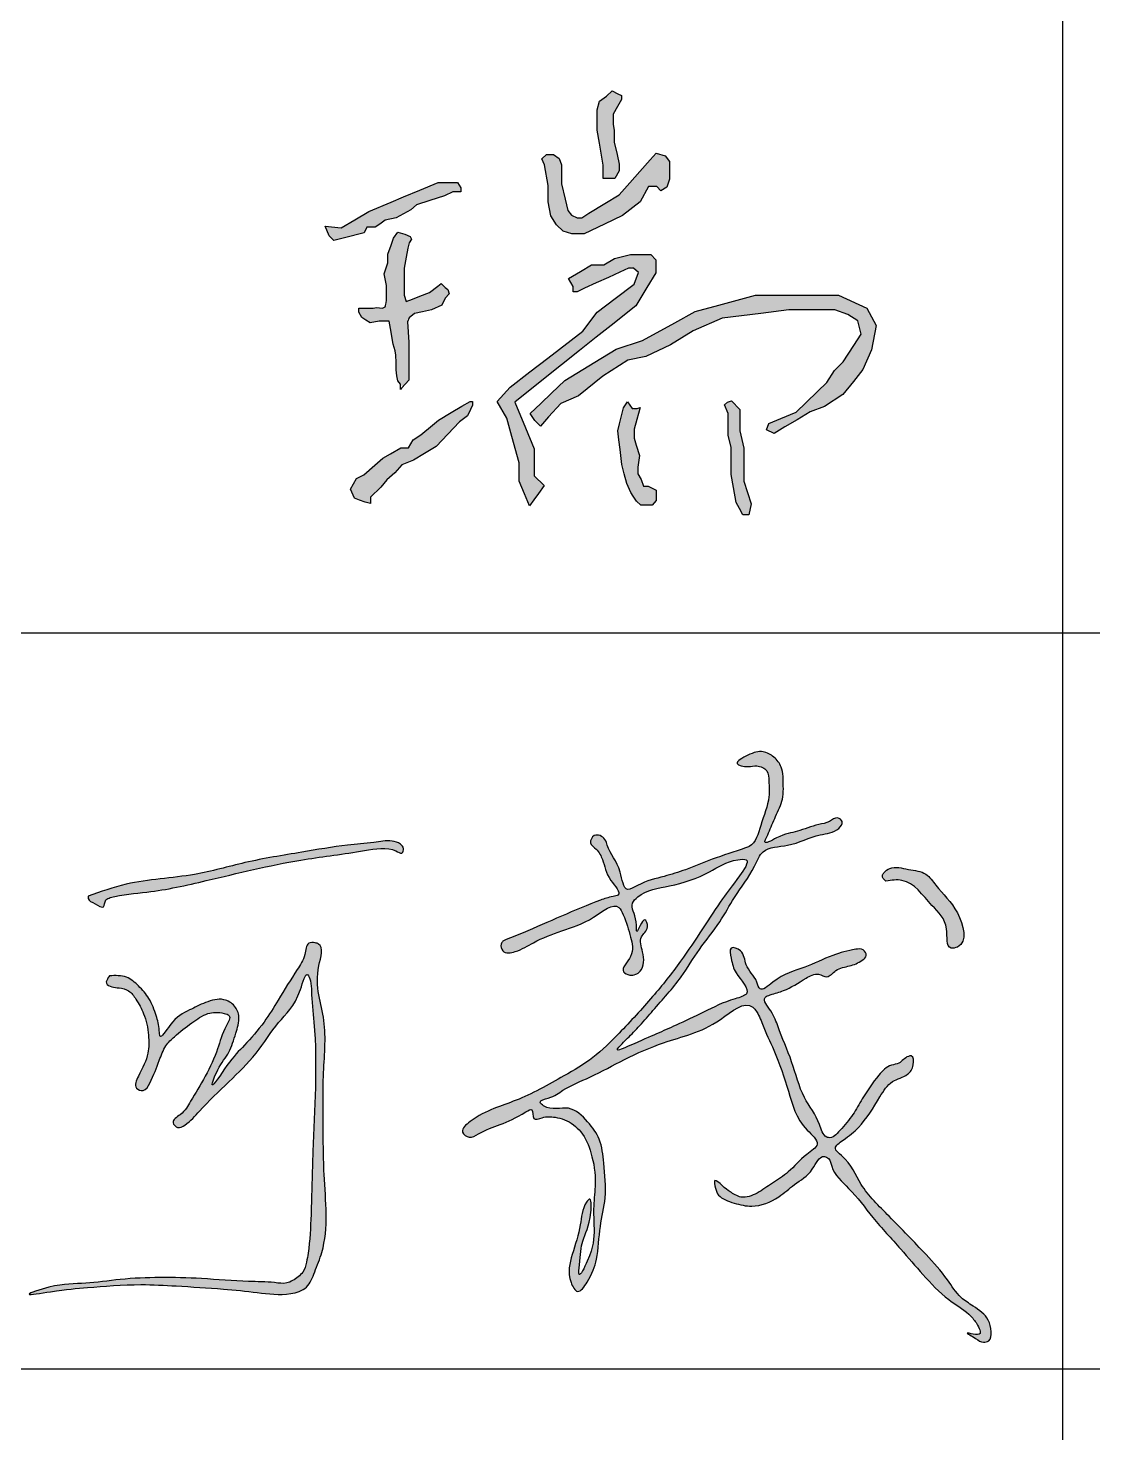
# Model space of a CAD drawing. Header units: millimetres. Extents: x 7577 to 20709, y -191 to 3630.
# Drawn here: x 9505.66 to 9521.54, y 490.95 to 511.91 of the extents above; entities that cross this region are included whole.
import ezdxf

# ---------------------------------------------------------------- set-up
doc = ezdxf.new("R2010")
doc.units = ezdxf.units.MM

# ---------------------------------------------------------------- blocks, each defined once
blk = doc.blocks.new('lkm')
h = blk.add_hatch(color=256)
edge = h.paths.add_edge_path()
edge.add_spline(control_points=[(1448.62, 372.707), (1448.813, 372.882), (1449.38, 373.396), (1450.289, 374.269), (1451.167, 375.096), (1451.696, 375.521), (1452.127, 375.76), (1451.317, 376.15), (1451.099, 376.612), (1450.71, 376.983), (1450.31, 377.057), (1450.37, 377.526), (1450.815, 377.481), (1451.12, 376.989), (1451.678, 376.759), (1452.128, 375.785), (1452.656, 376.481), (1453.225, 376.831), (1453.996, 377.42), (1454.749, 378.126), (1455.396, 378.614), (1455.993, 379.107), (1455.893, 379.915), (1455.945, 380.729), (1455.685, 381.344), (1455.508, 381.795), (1455.059, 381.824), (1454.789, 381.622), (1454.161, 381.51), (1454.677, 382.112), (1455.029, 382.388), (1455.552, 382.318), (1456.001, 382.015), (1456.169, 381.513), (1456.386, 380.969), (1456.321, 380.389), (1456.296, 379.831), (1456.275, 379.502), (1456.249, 379.157), (1456.789, 379.813), (1457.227, 380.003), (1457.762, 380.513), (1458.215, 380.731), (1458.375, 381.07), (1458.718, 380.96), (1458.573, 380.475), (1457.867, 380.192), (1457.268, 379.456), (1456.252, 379.12), (1456.233, 378.074), (1455.914, 377.158), (1455.757, 375.952), (1455.348, 374.872), (1455.118, 373.552), (1454.652, 372.47), (1454.328, 371.557), (1454.086, 371.037), (1453.938, 370.721), (1453.735, 370.267), (1454.8, 371.297), (1455.294, 371.753), (1456.37, 372.833), (1456.907, 373.431), (1457.794, 374.02), (1456.878, 374.45), (1456.631, 374.832), (1456.31, 375.353), (1456.939, 375.351), (1457.131, 374.779), (1457.634, 374.631), (1457.98, 374.1), (1458.441, 375.025), (1459.124, 375.443), (1459.906, 376.271), (1460.486, 376.689), (1460.919, 376.907), (1461.18, 376.712), (1460.979, 376.392), (1460.69, 376.122), (1460.25, 375.91), (1460.109, 375.419), (1459.645, 375.54), (1459.236, 375.059), (1458.865, 374.547), (1458.436, 374.261), (1458.064, 373.949), (1458.671, 373.617), (1459.119, 373.028), (1459.938, 372.198), (1460.65, 371.104), (1461.507, 370.616), (1461.857, 370.057), (1462.227, 370.053), (1462.432, 370.56), (1462.635, 371.098), (1462.761, 371.928), (1462.944, 372.645), (1463.207, 373.264), (1463.623, 373.449), (1463.676, 373.745), (1463.956, 373.909), (1464.111, 373.518), (1463.998, 373.1), (1463.459, 372.769), (1463.28, 371.863), (1463.093, 370.913), (1462.707, 370.285), (1462.315, 369.754), (1463.136, 369.511), (1463.756, 368.757), (1465.249, 368.09), (1466.619, 367.412), (1467.777, 366.811), (1468.452, 366.265), (1469.129, 366.126), (1469.729, 365.965), (1469.985, 365.534), (1470.103, 365.163), (1469.815, 364.986), (1469.584, 365.074), (1468.899, 365.166), (1469.784, 365.178), (1469.523, 365.477), (1469.34, 365.646), (1468.866, 365.892), (1468.018, 366.043), (1466.989, 366.56), (1465.826, 367.228), (1464.597, 367.85), (1463.532, 368.575), (1462.65, 368.889), (1462.404, 369.364), (1461.987, 369.401), (1461.975, 368.623), (1461.51, 368.11), (1461.11, 367.33), (1460.468, 366.75), (1459.713, 366.666), (1459.13, 366.659), (1458.881, 366.918), (1458.658, 367.307), (1459.128, 367.086), (1459.419, 367.009), (1459.924, 366.887), (1460.388, 367.307), (1460.737, 367.833), (1461.229, 368.452), (1461.413, 369.082), (1461.971, 369.781), (1460.828, 370.167), (1460.181, 371.138), (1459.291, 372.238), (1458.531, 372.965), (1458.165, 373.417), (1457.562, 373.736), (1456.756, 372.189), (1455.486, 371.464), (1454.208, 370.222), (1453.355, 369.239), (1452.539, 368.505), (1452.255, 368.016), (1451.761, 367.718), (1452.333, 367.492), (1452.861, 368.029), (1453.724, 367.649), (1454.409, 367.194), (1454.834, 366.3), (1455.305, 365.346), (1455.412, 364.184), (1455.763, 363.144), (1455.754, 362.396), (1455.545, 361.588), (1454.903, 362.148), (1454.825, 362.953), (1454.81, 363.977), (1454.591, 364.611), (1454.769, 365.179), (1455.111, 364.193), (1454.96, 363.595), (1455.146, 362.929), (1455.35, 362.097), (1455.5, 363.329), (1455.339, 363.932), (1454.936, 364.843), (1454.759, 365.73), (1454.306, 366.556), (1453.687, 367.237), (1453.041, 367.436), (1452.514, 367.376), (1452.196, 367.282), (1451.815, 366.922), (1451.729, 367.47), (1451.269, 366.9), (1450.869, 366.496), (1450.27, 366.02), (1449.951, 365.568), (1449.461, 365.726), (1450.041, 366.724), (1451.071, 367.394), (1452.211, 368.71), (1453.158, 369.852), (1453.773, 371.165), (1454.381, 372.617), (1455.024, 374.526), (1455.406, 376.451), (1455.757, 377.563), (1456.04, 378.586), (1455.244, 378.226), (1454.737, 377.479), (1453.701, 376.635), (1452.769, 376.194), (1452.448, 375.438), (1452.871, 375.23), (1453.087, 374.393), (1453.054, 375.402), (1453.456, 374.895), (1453.14, 374.517), (1453.549, 374.031), (1453.793, 373.446), (1453.415, 373.086), (1452.892, 373.137), (1453.285, 373.847), (1452.862, 374.47), (1452.525, 374.937), (1451.95, 375.501), (1451.322, 374.401), (1450.546, 373.843), (1449.72, 373.126), (1449.3, 372.552), (1448.777, 372.256), (1448.561, 372.542), (1448.605, 372.665), (1448.62, 372.707)], knot_values=[0, 0, 0, 0, 0.783107, 2.291924, 3.815895, 4.286398, 4.471814, 5.056815, 5.875402, 6.308164, 6.616068, 6.907739, 7.316529, 7.542484, 8.613828, 9.297758, 9.685969, 10.699387, 11.502833, 12.536526, 13.805236, 13.953408, 14.814308, 15.893283, 16.454285, 16.830331, 17.232251, 17.549081, 17.959809, 18.452054, 19.021646, 19.453263, 19.898388, 20.589117, 20.976685, 21.644218, 22.302995, 22.612496, 22.722091, 23.162709, 23.958257, 24.761704, 25.168441, 25.485668, 25.696923, 25.967586, 26.675916, 27.912081, 28.821807, 29.431452, 30.771939, 31.807561, 33.037434, 34.226402, 35.809471, 36.534869, 37.168217, 37.453555, 37.718305, 38.194785, 40.020486, 41.112886, 42.354022, 42.798081, 43.63897, 44.191527, 44.560195, 44.89978, 45.442843, 46.180722, 46.448533, 46.963427, 48.239063, 49.339338, 50.192848, 50.461299, 50.694847, 50.918764, 51.4192, 51.943803, 52.336531, 52.646261, 53.122741, 54.048108, 54.552542, 54.757039, 55.286018, 55.911982, 57.26742, 58.636722, 59.755381, 60.275828, 60.33961, 60.82748, 61.568231, 62.23384, 63.273607, 63.853055, 64.12732, 64.55168, 64.658628, 64.981328, 65.387565, 65.985018, 66.695682, 68.048502, 68.77006, 69.169716, 69.519723, 70.776152, 72.306782, 74.224783, 75.417164, 76.226598, 76.756614, 77.49983, 77.937445, 78.273564, 78.468153, 78.788646, 79.148375, 79.617305, 79.803155, 80.04012, 80.43964, 81.337632, 82.629433, 83.849637, 85.376462, 86.740902, 87.744732, 88.049245, 88.209491, 88.837275, 89.693245, 90.409517, 91.440244, 92.087732, 92.714679, 92.985181, 93.26348, 93.576741, 93.944841, 94.378009, 94.974915, 95.634745, 96.333266, 97.25974, 97.787302, 98.406361, 99.961915, 101.54043, 102.555037, 103.12997, 103.272567, 104.5157, 106.738449, 108.271978, 109.670258, 110.752475, 111.350761, 111.677802, 111.856049, 112.760965, 113.604215, 114.359202, 115.231066, 116.488735, 117.531184, 118.725497, 119.618341, 120.09588, 120.49823, 121.501094, 122.620535, 123.467414, 123.603563, 124.088236, 125.158752, 126.021251, 126.37398, 126.942712, 128.150527, 128.952518, 129.764545, 130.883821, 131.729219, 132.460749, 132.812989, 133.277821, 133.577365, 133.900063, 134.126622, 135.163767, 136.020664, 136.371718, 136.674235, 137.13825, 138.964126, 140.90384, 142.137828, 143.427853, 145.221184, 146.84878, 149.56317, 150.591896, 151.21412, 151.51664, 152.632992, 154.161701, 155.374128, 155.661396, 156.347408, 156.696899, 157.207043, 157.478462, 157.900334, 158.442376, 159.145826, 159.541777, 159.798882, 160.406242, 161.101923, 161.953227, 162.259437, 163.231136, 164.48268, 165.588176, 166.320858, 166.769854, 167.021845, 167.150924, 167.150924, 167.150924, 167.150924], degree=3, periodic=0)
edge = h.paths.add_edge_path(flags=17)
edge.add_spline(control_points=[(1460.861, 379.465), (1461.038, 379.562), (1461.646, 379.897), (1462.607, 379.204), (1463.54, 378.865), (1463.722, 377.859), (1464.465, 378.32), (1463.65, 379.488), (1462.818, 379.766), (1462.107, 380.297), (1461.483, 380.11), (1460.891, 380.085), (1460.704, 379.776), (1460.646, 379.559), (1460.773, 379.503), (1460.861, 379.465)], knot_values=[0, 0, 0, 0, 0.580325, 1.987296, 2.989513, 3.699701, 3.926636, 5.154933, 6.419989, 6.961435, 7.611395, 8.288197, 8.553653, 8.662154, 8.899385, 8.899385, 8.899385, 8.899385], degree=3, periodic=0)
h = blk.add_hatch(color=256)
edge = h.paths.add_edge_path()
edge.add_spline(control_points=[(1434.006, 369.101), (1434.376, 369.41), (1435.387, 370.255), (1437.213, 370.974), (1438.947, 372.257), (1440.586, 373.163), (1441.947, 373.952), (1442.942, 374.395), (1443.505, 374.736), (1443.912, 374.763), (1444.132, 374.647), (1444.144, 374.366), (1443.9, 374.453), (1443.416, 374.431), (1442.361, 373.788), (1440.372, 372.798), (1438.193, 371.325), (1436.206, 370.048), (1435.108, 369.583), (1434.598, 369.197), (1434.748, 368.833), (1434.32, 368.959), (1434.057, 368.948), (1434.015, 369.076), (1434.006, 369.101)], knot_values=[0, 0, 0, 0, 1.439825, 3.936014, 5.79957, 7.888204, 9.552739, 10.50805, 11.167152, 11.492101, 11.689794, 11.855615, 12.0976, 12.222048, 13.377616, 15.558483, 19.04427, 21.220851, 22.560377, 22.736578, 22.999127, 23.324077, 23.636713, 23.711663, 23.711663, 23.711663, 23.711663], degree=3, periodic=0)
edge = h.paths.add_edge_path()
edge.add_spline(control_points=[(1435.717, 366.671), (1435.912, 366.752), (1436.278, 366.903), (1436.848, 366.688), (1437.367, 366.4), (1437.781, 365.914), (1438.023, 365.575), (1438.221, 365.067), (1438.401, 366.045), (1438.773, 366.413), (1439.291, 366.971), (1439.793, 367.336), (1440.343, 367.235), (1440.688, 366.837), (1440.697, 366.24), (1440.755, 365.514), (1440.515, 364.974), (1440.516, 363.833), (1440.819, 365.29), (1441.152, 365.966), (1441.541, 366.969), (1441.755, 368.038), (1441.942, 368.991), (1442.133, 369.714), (1441.953, 370.233), (1442.245, 370.333), (1442.64, 370.343), (1442.635, 368.974), (1443.667, 367.913), (1444.104, 366.112), (1444.756, 364.388), (1445.457, 362.404), (1446.384, 360.593), (1446.322, 359.214), (1446.321, 358.507), (1445.615, 357.97), (1444.627, 357.757), (1443.284, 357.426), (1441.937, 357.012), (1440.391, 356.555), (1438.903, 355.867), (1437.961, 355.433), (1436.566, 354.642), (1437.804, 355.634), (1438.643, 355.88), (1439.886, 356.559), (1441.16, 357.08), (1442.628, 357.579), (1443.976, 357.92), (1444.924, 358.28), (1445.555, 358.397), (1445.787, 358.727), (1445.97, 359.047), (1445.933, 359.379), (1445.808, 360.064), (1445.409, 361.346), (1444.508, 363.974), (1443.779, 366.53), (1442.825, 368.429), (1442.637, 368.928), (1442.293, 369.335), (1442.446, 368), (1441.976, 367.285), (1441.682, 365.794), (1441.06, 364.536), (1440.512, 363.42), (1440.231, 362.673), (1439.93, 362.308), (1439.554, 362.49), (1439.933, 362.916), (1440.026, 363.544), (1440.229, 364.45), (1440.306, 365.5), (1440.233, 366.172), (1440.363, 366.833), (1439.903, 366.806), (1439.461, 366.639), (1439.052, 366.049), (1438.713, 365.521), (1438.443, 364.961), (1438.449, 364.299), (1438.439, 363.746), (1438.358, 363.152), (1437.888, 363.154), (1437.95, 363.844), (1438.043, 364.43), (1437.768, 365.197), (1437.406, 365.777), (1436.958, 366.168), (1436.572, 366.437), (1436.207, 366.391), (1435.955, 366.315), (1435.647, 366.33), (1435.681, 366.554), (1435.709, 366.645), (1435.717, 366.671)], knot_values=[0, 0, 0, 0, 0.608168, 1.142328, 1.735048, 2.40442, 2.960845, 3.151687, 3.676857, 4.579884, 5.212555, 5.882448, 6.333383, 6.748448, 7.352672, 8.078673, 8.83061, 9.406317, 10.277851, 11.250765, 12.343043, 13.287009, 14.581898, 15.192121, 15.623902, 15.854211, 15.982811, 16.763793, 18.748579, 20.759393, 22.0634, 24.312499, 27.122858, 27.872597, 28.494351, 29.107635, 30.312295, 31.54365, 33.251595, 34.522981, 36.448172, 37.792526, 38.574251, 39.335133, 40.667346, 41.924668, 43.347784, 44.8569, 46.557857, 47.497733, 47.935373, 48.40185, 48.640798, 49.02482, 49.352902, 50.752647, 53.021965, 57.689047, 58.819038, 59.191901, 59.42928, 60.027575, 61.457214, 62.822812, 64.250442, 65.74394, 66.475918, 66.747506, 66.984072, 67.372, 67.986017, 69.029751, 70.117629, 71.01733, 71.384526, 71.588538, 72.171278, 72.835223, 73.640804, 74.087317, 74.67046, 75.555719, 75.918173, 76.172479, 76.607081, 77.512434, 78.151406, 78.949503, 79.546999, 79.940668, 80.302101, 80.571416, 80.800903, 81.014421, 81.096971, 81.096971, 81.096971, 81.096971], degree=3, periodic=0)
for points in [[(1448.62, 372.707), (1449.198, 373.235), (1450.295, 374.271), (1451.421, 375.297), (1451.8, 375.576), (1451.95, 375.686), (1451.531, 376.094), (1450.983, 376.702), (1450.644, 376.971), (1450.375, 377.12), (1450.414, 377.409), (1450.823, 377.409), (1450.973, 377.24), (1451.741, 376.493), (1452.209, 375.995), (1452.498, 376.254), (1453.286, 376.891), (1453.924, 377.379), (1454.702, 378.06), (1455.69, 378.857), (1455.799, 378.956), (1455.93, 379.807), (1455.85, 380.883), (1455.66, 381.411), (1455.461, 381.73), (1455.062, 381.78), (1454.773, 381.65), (1454.364, 381.611), (1454.623, 382.029), (1455.102, 382.338), (1455.531, 382.288), (1455.9, 382.039), (1456.209, 381.421), (1456.328, 381.053), (1456.328, 380.385), (1456.289, 379.728), (1456.269, 379.419), (1456.269, 379.309), (1456.618, 379.578), (1457.246, 380.066), (1457.884, 380.555), (1458.213, 380.794), (1458.442, 381.013), (1458.642, 380.943), (1458.612, 380.674), (1458.063, 380.226), (1457.086, 379.469), (1456.338, 378.95), (1456.219, 378.353), (1455.929, 377.044), (1455.73, 376.028), (1455.381, 374.848), (1455.102, 373.693), (1454.563, 372.204), (1454.304, 371.527), (1454.044, 370.949), (1453.925, 370.69), (1453.835, 370.441), (1454.214, 370.729), (1455.53, 371.995), (1456.298, 372.772), (1457.205, 373.619), (1457.524, 373.928), (1456.916, 374.509), (1456.567, 374.937), (1456.448, 375.286), (1456.787, 375.306), (1457.156, 374.907), (1457.734, 374.449), (1457.923, 374.26), (1458.272, 374.638), (1459.17, 375.545), (1459.977, 376.292), (1460.677, 376.781), (1460.936, 376.851), (1461.115, 376.701), (1461.036, 376.492), (1460.677, 376.144), (1460.268, 375.815), (1460.039, 375.496), (1459.729, 375.476), (1459.351, 375.187), (1458.742, 374.49), (1458.344, 374.181), (1458.204, 374.031), (1458.563, 373.643), (1459.002, 373.197), (1459.895, 372.177), (1460.772, 371.125), (1461.617, 370.392), (1462.016, 370.058), (1462.079, 370.058), (1462.382, 370.44), (1462.621, 371.141), (1462.749, 371.794), (1463.02, 372.798), (1463.323, 373.292), (1463.546, 373.452), (1463.785, 373.802), (1463.881, 373.85), (1464.057, 373.579), (1463.977, 373.181), (1463.562, 372.75), (1463.323, 372.081), (1462.972, 370.775), (1462.606, 370.153), (1462.446, 369.787), (1462.749, 369.612), (1463.77, 368.879), (1465.111, 368.142), (1466.833, 367.297), (1467.87, 366.708), (1468.555, 366.278), (1469.066, 366.134), (1469.751, 365.847), (1469.99, 365.481), (1470.022, 365.146), (1469.863, 365.035), (1469.544, 365.067), (1469.193, 365.146), (1469.64, 365.29), (1469.544, 365.449), (1469.369, 365.608), (1469.018, 365.8), (1468.157, 366.055), (1466.977, 366.58), (1465.908, 367.17), (1464.569, 367.903), (1463.389, 368.588), (1462.544, 369.13), (1462.337, 369.353), (1462.177, 369.369), (1461.922, 368.795), (1461.508, 368.046), (1461.125, 367.441), (1460.328, 366.787), (1459.69, 366.676), (1459.068, 366.756), (1458.877, 366.947), (1458.765, 367.202), (1459.068, 367.122), (1459.419, 367.011), (1459.849, 366.963), (1460.344, 367.297), (1460.742, 367.823), (1461.141, 368.397), (1461.555, 369.225), (1461.779, 369.703), (1461.268, 370.054), (1460.152, 371.137), (1459.146, 372.353), (1458.444, 373.086), (1458.03, 373.485), (1457.902, 373.548), (1456.961, 372.736), (1455.319, 371.238), (1454.203, 370.186), (1453.246, 369.167), (1452.497, 368.386), (1452.098, 367.94), (1451.875, 367.701), (1452.034, 367.621), (1452.911, 367.844), (1453.724, 367.621), (1454.331, 367.171), (1454.777, 366.423), (1455.256, 365.259), (1455.447, 364.235), (1455.718, 363.071), (1455.686, 362.179), (1455.479, 361.749), (1455.144, 361.972), (1454.841, 362.928), (1454.745, 364.043), (1454.681, 364.888), (1454.729, 365.015), (1454.952, 364.585), (1455.032, 363.518), (1455.208, 362.673), (1455.319, 362.339), (1455.431, 362.896), (1455.255, 364.091), (1454.968, 364.84), (1454.745, 365.621), (1454.219, 366.609), (1453.613, 367.198), (1452.911, 367.405), (1452.561, 367.373), (1452.13, 367.198), (1451.859, 367.071), (1451.684, 367.342), (1451.508, 367.198), (1450.791, 366.449), (1450.169, 365.86), (1449.898, 365.637), (1449.611, 365.732), (1449.738, 366.178), (1451.03, 367.469), (1452.353, 368.887), (1453.104, 369.867), (1453.694, 371.014), (1454.379, 372.671), (1454.89, 374.217), (1455.544, 376.851), (1455.831, 377.839), (1455.863, 378.46), (1455.576, 378.365), (1454.762, 377.6), (1453.583, 376.628), (1452.642, 375.863), (1452.546, 375.592), (1452.897, 375.003), (1453.04, 374.684), (1453.168, 375.178), (1453.343, 374.971), (1453.264, 374.556), (1453.487, 374.063), (1453.646, 373.377), (1453.343, 373.122), (1453.088, 373.154), (1453.136, 373.76), (1452.897, 374.413), (1452.371, 375.082), (1452.132, 375.273), (1451.398, 374.636), (1450.489, 373.776), (1449.676, 373.027), (1449.166, 372.501), (1448.735, 372.374), (1448.592, 372.581), (1448.62, 372.707)], [(1460.861, 379.465), (1461.396, 379.69), (1462.719, 379.212), (1463.507, 378.593), (1463.901, 378.002), (1464.098, 378.114), (1463.676, 379.268), (1462.606, 379.943), (1462.128, 380.196), (1461.48, 380.14), (1460.833, 379.943), (1460.692, 379.718), (1460.674, 379.611), (1460.861, 379.465)], [(1434.006, 369.101), (1435.146, 369.98), (1437.346, 371.16), (1438.907, 372.179), (1440.707, 373.238), (1442.167, 374.036), (1443.025, 374.458), (1443.626, 374.727), (1443.951, 374.727), (1444.11, 374.61), (1444.11, 374.444), (1443.868, 374.444), (1443.744, 374.444), (1442.679, 373.995), (1440.764, 372.952), (1437.816, 371.091), (1435.95, 369.971), (1434.774, 369.329), (1434.657, 369.197), (1434.657, 368.935), (1434.332, 368.935), (1434.035, 369.032), (1434.006, 369.101)], [(1435.717, 366.671), (1436.304, 366.83), (1436.819, 366.686), (1437.328, 366.383), (1437.786, 365.894), (1438.079, 365.421), (1438.167, 365.252), (1438.372, 365.735), (1438.851, 366.501), (1439.298, 366.948), (1439.885, 367.272), (1440.327, 367.184), (1440.605, 366.876), (1440.703, 366.28), (1440.703, 365.554), (1440.544, 364.819), (1440.544, 364.243), (1440.801, 365.076), (1441.146, 365.985), (1441.522, 367.011), (1441.733, 367.931), (1442.001, 369.198), (1442.068, 369.804), (1442.068, 370.236), (1442.279, 370.329), (1442.407, 370.329), (1442.685, 369.599), (1443.53, 367.803), (1444.204, 365.908), (1444.642, 364.68), (1445.445, 362.579), (1446.326, 359.91), (1446.326, 359.161), (1446.231, 358.546), (1445.779, 358.131), (1444.635, 357.753), (1443.441, 357.454), (1441.802, 356.974), (1440.591, 356.586), (1438.821, 355.829), (1437.617, 355.231), (1436.918, 354.882), (1437.508, 355.362), (1438.702, 355.952), (1439.831, 356.505), (1441.143, 357.058), (1442.573, 357.54), (1444.204, 358.021), (1445.1, 358.304), (1445.516, 358.443), (1445.822, 358.794), (1445.927, 359.009), (1445.927, 359.393), (1445.869, 359.716), (1445.492, 361.064), (1444.78, 363.219), (1443.218, 367.617), (1442.748, 368.644), (1442.583, 368.979), (1442.42, 369.151), (1442.354, 368.557), (1442.018, 367.167), (1441.636, 365.856), (1441.066, 364.547), (1440.435, 363.193), (1440.11, 362.538), (1439.896, 362.37), (1439.682, 362.472), (1439.825, 362.833), (1440.013, 363.417), (1440.201, 364.444), (1440.277, 365.529), (1440.293, 366.428), (1440.262, 366.794), (1440.059, 366.81), (1439.514, 366.601), (1439.087, 366.093), (1438.665, 365.407), (1438.492, 364.995), (1438.446, 364.414), (1438.405, 363.53), (1438.268, 363.194), (1438.014, 363.194), (1437.932, 363.621), (1437.968, 364.526), (1437.769, 365.133), (1437.337, 365.804), (1436.894, 366.205), (1436.549, 366.393), (1436.187, 366.378), (1435.923, 366.327), (1435.699, 366.378), (1435.694, 366.592), (1435.717, 366.671)]]:
    blk.add_spline(points, degree=3)

msp = doc.modelspace()

# ---------------------------------------------------------------- hatches: boundary and pattern name
h = msp.add_hatch(color=256)
h.dxf.hatch_style = 1
h.paths.add_polyline_path([(9514.447, 510.022), (9514.405, 510.208), (9514.405, 510.378), (9514.39, 510.476), (9514.39, 510.624), (9514.454, 510.74), (9514.511, 510.844), (9514.511, 510.904), (9514.46, 510.929), (9514.375, 510.971), (9514.287, 510.891), (9514.186, 510.816), (9514.15, 510.688), (9514.15, 510.534), (9514.15, 510.383), (9514.183, 510.189), (9514.238, 509.862), (9514.238, 509.758), (9514.238, 509.666), (9514.32, 509.666), (9514.411, 509.666), (9514.48, 509.777), (9514.48, 509.877)])
h = msp.add_hatch(color=256)
h.dxf.hatch_style = 1
h.paths.add_polyline_path([(9513.457, 509.105), (9513.542, 508.973), (9513.642, 508.88), (9513.771, 508.837), (9513.954, 508.837), (9514.257, 508.983), (9514.525, 509.112), (9514.793, 509.317), (9514.915, 509.545), (9515.04, 509.545), (9515.1, 509.479), (9515.189, 509.535), (9515.226, 509.654), (9515.226, 509.786), (9515.226, 509.918), (9515.163, 510.004), (9515.028, 510.04), (9514.941, 509.942), (9514.787, 509.769), (9514.637, 509.6), (9514.476, 509.42), (9514.264, 509.29), (9514.026, 509.146), (9513.923, 509.079), (9513.849, 509.079), (9513.768, 509.117), (9513.711, 509.184), (9513.671, 509.356), (9513.619, 509.583), (9513.619, 509.714), (9513.619, 509.866), (9513.582, 509.961), (9513.5, 510.02), (9513.392, 510.02), (9513.326, 509.955), (9513.364, 509.868), (9513.42, 509.56), (9513.42, 509.316)])
h = msp.add_hatch(color=256)
h.dxf.hatch_style = 1
h.paths.add_polyline_path([(9510.153, 508.806), (9510.223, 508.74), (9510.379, 508.779), (9510.676, 508.853), (9510.715, 508.936), (9510.84, 508.936), (9510.908, 508.984), (9510.989, 509.041), (9511.151, 509.075), (9511.263, 509.136), (9511.373, 509.195), (9511.456, 509.272), (9511.656, 509.335), (9511.873, 509.403), (9511.998, 509.466), (9512.114, 509.466), (9512.114, 509.525), (9512.069, 509.602), (9511.962, 509.602), (9511.778, 509.602), (9511.506, 509.489), (9511.263, 509.388), (9511.078, 509.311), (9510.742, 509.172), (9510.536, 509.049), (9510.332, 508.929), (9510.095, 508.953)])
h = msp.add_hatch(color=256)
h.dxf.hatch_style = 1
h.paths.add_polyline_path([(9511.302, 507.828), (9511.269, 507.923), (9511.269, 508.049), (9511.269, 508.196), (9511.269, 508.326), (9511.302, 508.49), (9511.342, 508.69), (9511.382, 508.76), (9511.36, 508.798), (9511.28, 508.832), (9511.178, 508.861), (9511.113, 508.772), (9511.075, 508.667), (9511.028, 508.537), (9511.028, 508.406), (9510.975, 508.243), (9511.009, 508.065), (9511.009, 507.918), (9511.009, 507.763), (9510.947, 507.73), (9510.858, 507.741), (9510.808, 507.73), (9510.678, 507.73), (9510.595, 507.73), (9510.595, 507.668), (9510.639, 507.588), (9510.762, 507.509), (9510.9, 507.537), (9510.993, 507.537), (9511.049, 507.537), (9511.068, 507.424), (9511.107, 507.191), (9511.148, 507.047), (9511.15, 506.917), (9511.15, 506.808), (9511.176, 506.644), (9511.246, 506.553), (9511.34, 506.654), (9511.34, 506.751), (9511.34, 506.946), (9511.34, 507.127), (9511.34, 507.221), (9511.316, 507.56), (9511.423, 507.648), (9511.544, 507.675), (9511.679, 507.706), (9511.832, 507.775), (9511.884, 507.876), (9511.943, 507.944), (9511.92, 508.007), (9511.885, 508.039), (9511.825, 508.097), (9511.773, 508.057), (9511.651, 507.963), (9511.505, 507.907), (9511.395, 507.864)])
h = msp.add_hatch(color=256)
h.dxf.hatch_style = 1
h.paths.add_polyline_path([(9514.152, 507.671), (9513.935, 507.385), (9513.412, 506.983), (9513.146, 506.778), (9512.85, 506.551), (9512.656, 506.336), (9512.8, 506.086), (9512.877, 505.815), (9512.987, 505.422), (9512.987, 505.147), (9513.065, 504.961), (9513.14, 504.781), (9513.205, 504.871), (9513.275, 504.966), (9513.361, 505.084), (9513.212, 505.229), (9513.212, 505.428), (9513.212, 505.631), (9513.081, 505.945), (9512.921, 506.329), (9513.398, 506.708), (9513.62, 506.884), (9513.885, 507.095), (9514.136, 507.295), (9514.358, 507.471), (9514.724, 507.762), (9514.892, 508.037), (9515.025, 508.255), (9515.025, 508.452), (9514.951, 508.532), (9514.817, 508.532), (9514.647, 508.532), (9514.407, 508.468), (9514.247, 508.376), (9514.064, 508.376), (9513.9, 508.276), (9513.724, 508.17), (9513.791, 508.052), (9513.791, 507.974), (9513.851, 507.974), (9513.961, 508.025), (9514.136, 508.105), (9514.32, 508.189), (9514.49, 508.267), (9514.665, 508.347), (9514.764, 508.262), (9514.699, 508.087), (9514.42, 507.875)])
h = msp.add_hatch(color=256)
h.dxf.hatch_style = 1
h.paths.add_polyline_path([(9515.308, 507.51), (9514.828, 507.246), (9514.432, 507.116), (9514.117, 506.924), (9513.667, 506.65), (9513.467, 506.459), (9513.307, 506.307), (9513.15, 506.157), (9513.222, 506.053), (9513.304, 505.969), (9513.426, 506.106), (9513.606, 506.306), (9513.873, 506.419), (9514.232, 506.714), (9514.605, 506.954), (9514.876, 507.01), (9515.243, 507.18), (9515.581, 507.391), (9516.016, 507.578), (9516.592, 507.651), (9517.008, 507.704), (9517.381, 507.704), (9517.694, 507.704), (9517.888, 507.633), (9518.039, 507.542), (9518.087, 507.339), (9517.979, 507.173), (9517.82, 506.929), (9517.687, 506.799), (9517.573, 506.62), (9517.434, 506.485), (9517.268, 506.324), (9517.116, 506.176), (9516.891, 506.084), (9516.711, 506.01), (9516.673, 505.915), (9516.787, 505.861), (9516.949, 505.957), (9517.13, 506.064), (9517.328, 506.18), (9517.539, 506.26), (9517.813, 506.439), (9517.972, 506.637), (9518.113, 506.813), (9518.239, 507.106), (9518.31, 507.468), (9518.169, 507.728), (9517.75, 507.922), (9517.148, 507.922), (9516.814, 507.922), (9516.513, 507.922), (9515.966, 507.774), (9515.611, 507.678)])
h = msp.add_hatch(color=256)
h.dxf.hatch_style = 1
h.paths.add_polyline_path([(9510.923, 505.059), (9511.011, 505.166), (9511.13, 505.271), (9511.235, 505.392), (9511.408, 505.461), (9511.574, 505.56), (9511.749, 505.665), (9511.922, 505.848), (9512.095, 506.032), (9512.218, 506.122), (9512.292, 506.284), (9512.292, 506.338), (9512.253, 506.338), (9512.13, 506.265), (9511.974, 506.173), (9511.783, 506.06), (9511.693, 505.985), (9511.518, 505.84), (9511.405, 505.765), (9511.335, 505.647), (9511.223, 505.647), (9511.066, 505.557), (9510.953, 505.493), (9510.832, 505.387), (9510.668, 505.243), (9510.562, 505.188), (9510.471, 505.027), (9510.529, 504.895), (9510.603, 504.866), (9510.688, 504.833), (9510.768, 504.813), (9510.768, 504.907)])
h = msp.add_hatch(color=256)
h.dxf.hatch_style = 1
h.paths.add_polyline_path([(9514.491, 505.62), (9514.518, 505.397), (9514.553, 505.259), (9514.591, 505.112), (9514.651, 504.977), (9514.685, 504.925), (9514.734, 504.849), (9514.803, 504.789), (9514.972, 504.789), (9515.03, 504.858), (9515.03, 505.012), (9514.912, 505.072), (9514.839, 505.072), (9514.805, 505.174), (9514.754, 505.259), (9514.754, 505.359), (9514.78, 505.53), (9514.731, 505.687), (9514.7, 505.789), (9514.7, 505.926), (9514.74, 506.067), (9514.792, 506.245), (9514.686, 506.211), (9514.6, 506.332), (9514.543, 506.243), (9514.508, 506.101), (9514.484, 506.005), (9514.458, 505.898), (9514.474, 505.763)])
h = msp.add_hatch(color=256)
h.dxf.hatch_style = 1
h.paths.add_polyline_path([(9516.094, 506.327), (9516.047, 506.289), (9516.101, 506.159), (9516.101, 505.988), (9516.101, 505.833), (9516.15, 505.651), (9516.15, 505.397), (9516.15, 505.246), (9516.181, 505.051), (9516.224, 504.828), (9516.271, 504.741), (9516.323, 504.647), (9516.413, 504.647), (9516.444, 504.81), (9516.39, 504.979), (9516.336, 505.15), (9516.336, 505.37), (9516.336, 505.64), (9516.277, 505.9), (9516.277, 506.099), (9516.277, 506.219), (9516.151, 506.344)])

# ---------------------------------------------------------------- linework, layer by layer
at = {"color": 7}
msp.add_line((9521.092, 535.823), (9521.092, 480.923), dxfattribs=at)
for points in [[(9514.375, 510.971), (9514.46, 510.929), (9514.511, 510.904), (9514.511, 510.844), (9514.454, 510.74), (9514.39, 510.624), (9514.39, 510.476), (9514.405, 510.378), (9514.405, 510.208), (9514.447, 510.022), (9514.48, 509.877), (9514.48, 509.777), (9514.411, 509.666), (9514.32, 509.666), (9514.238, 509.666), (9514.238, 509.758), (9514.238, 509.862), (9514.183, 510.189), (9514.15, 510.383), (9514.15, 510.534), (9514.15, 510.688), (9514.186, 510.816), (9514.287, 510.891), (9514.375, 510.971)], [(9513.326, 509.955), (9513.392, 510.02), (9513.5, 510.02), (9513.582, 509.961), (9513.619, 509.866), (9513.619, 509.714), (9513.619, 509.583), (9513.671, 509.356), (9513.711, 509.184), (9513.768, 509.117), (9513.849, 509.079), (9513.923, 509.079), (9514.026, 509.146), (9514.264, 509.29), (9514.476, 509.42), (9514.637, 509.6), (9514.787, 509.769), (9514.941, 509.942), (9515.028, 510.04), (9515.163, 510.004), (9515.226, 509.918), (9515.226, 509.786), (9515.226, 509.654), (9515.189, 509.535), (9515.1, 509.479), (9515.04, 509.545), (9514.915, 509.545), (9514.793, 509.317), (9514.525, 509.112), (9514.257, 508.983), (9513.954, 508.837), (9513.771, 508.837), (9513.642, 508.88), (9513.542, 508.973), (9513.457, 509.105), (9513.42, 509.316), (9513.42, 509.56), (9513.364, 509.868), (9513.326, 509.955)], [(9510.095, 508.953), (9510.332, 508.929), (9510.536, 509.049), (9510.742, 509.172), (9511.078, 509.311), (9511.263, 509.388), (9511.506, 509.489), (9511.778, 509.602), (9511.962, 509.602), (9512.069, 509.602), (9512.114, 509.525), (9512.114, 509.466), (9511.998, 509.466), (9511.873, 509.403), (9511.656, 509.335), (9511.456, 509.272), (9511.373, 509.195), (9511.263, 509.136), (9511.151, 509.075), (9510.989, 509.041), (9510.908, 508.984), (9510.84, 508.936), (9510.715, 508.936), (9510.676, 508.853), (9510.379, 508.779), (9510.223, 508.74), (9510.153, 508.806), (9510.095, 508.953)], [(9511.178, 508.861), (9511.28, 508.832), (9511.36, 508.798), (9511.382, 508.76), (9511.348, 508.702), (9511.328, 508.622), (9511.302, 508.49), (9511.269, 508.326), (9511.269, 508.196), (9511.269, 508.049), (9511.269, 507.923), (9511.302, 507.828), (9511.395, 507.864), (9511.505, 507.907), (9511.651, 507.963), (9511.773, 508.057), (9511.825, 508.097), (9511.885, 508.039), (9511.92, 508.007), (9511.943, 507.944), (9511.884, 507.876), (9511.832, 507.775), (9511.679, 507.706), (9511.544, 507.675), (9511.423, 507.648), (9511.347, 507.585), (9511.319, 507.523), (9511.34, 507.221), (9511.34, 507.127), (9511.34, 506.946), (9511.34, 506.751), (9511.34, 506.654), (9511.289, 506.599), (9511.23, 506.536), (9511.214, 506.518), (9511.214, 506.595), (9511.176, 506.644), (9511.163, 506.721), (9511.15, 506.808), (9511.15, 506.917), (9511.149, 507.028), (9511.135, 507.094), (9511.107, 507.191), (9511.068, 507.424), (9511.049, 507.537), (9510.993, 507.537), (9510.9, 507.537), (9510.762, 507.509), (9510.698, 507.55), (9510.639, 507.588), (9510.595, 507.668), (9510.595, 507.73), (9510.678, 507.73), (9510.808, 507.73), (9510.858, 507.741), (9510.947, 507.73), (9510.986, 507.751), (9510.999, 507.784), (9511.009, 507.845), (9511.009, 507.918), (9511.009, 508.065), (9510.975, 508.243), (9511.028, 508.406), (9511.028, 508.537), (9511.075, 508.667), (9511.113, 508.772), (9511.178, 508.861)], [(9513.724, 508.17), (9513.9, 508.276), (9514.064, 508.376), (9514.247, 508.376), (9514.407, 508.468), (9514.647, 508.532), (9514.817, 508.532), (9514.951, 508.532), (9515.025, 508.452), (9515.025, 508.255), (9514.892, 508.037), (9514.724, 507.762), (9514.358, 507.471), (9514.136, 507.295), (9513.885, 507.095), (9513.62, 506.884), (9513.398, 506.708), (9512.921, 506.329), (9513.081, 505.945), (9513.212, 505.631), (9513.212, 505.428), (9513.212, 505.229), (9513.361, 505.084), (9513.275, 504.966), (9513.205, 504.871), (9513.14, 504.781), (9513.065, 504.961), (9512.987, 505.147), (9512.987, 505.422), (9512.877, 505.815), (9512.8, 506.086), (9512.656, 506.336), (9512.85, 506.551), (9513.146, 506.778), (9513.412, 506.983), (9513.935, 507.385), (9514.152, 507.671), (9514.42, 507.875), (9514.699, 508.087), (9514.764, 508.262), (9514.689, 508.326), (9514.619, 508.326), (9514.49, 508.267), (9514.32, 508.189), (9514.136, 508.105), (9513.961, 508.025), (9513.851, 507.974), (9513.791, 507.974), (9513.791, 508.052), (9513.724, 508.17)], [(9513.15, 506.157), (9513.307, 506.307), (9513.467, 506.459), (9513.667, 506.65), (9514.117, 506.924), (9514.432, 507.116), (9514.828, 507.246), (9515.308, 507.51), (9515.611, 507.678), (9515.966, 507.774), (9516.513, 507.922), (9516.814, 507.922), (9517.148, 507.922), (9517.75, 507.922), (9518.169, 507.728), (9518.31, 507.468), (9518.239, 507.106), (9518.113, 506.813), (9517.972, 506.637), (9517.813, 506.439), (9517.539, 506.26), (9517.328, 506.18), (9517.13, 506.064), (9516.949, 505.957), (9516.787, 505.861), (9516.673, 505.915), (9516.711, 506.01), (9516.891, 506.084), (9517.116, 506.176), (9517.268, 506.324), (9517.434, 506.485), (9517.573, 506.62), (9517.687, 506.799), (9517.82, 506.929), (9517.979, 507.173), (9518.087, 507.339), (9518.039, 507.542), (9517.888, 507.633), (9517.694, 507.704), (9517.381, 507.704), (9517.008, 507.704), (9516.592, 507.651), (9516.016, 507.578), (9515.581, 507.391), (9515.243, 507.18), (9514.876, 507.01), (9514.605, 506.954), (9514.232, 506.714), (9513.873, 506.419), (9513.606, 506.306), (9513.426, 506.106), (9513.304, 505.969), (9513.222, 506.053), (9513.15, 506.157)], [(9510.471, 505.027), (9510.562, 505.188), (9510.668, 505.243), (9510.832, 505.387), (9510.953, 505.493), (9511.066, 505.557), (9511.223, 505.647), (9511.335, 505.647), (9511.405, 505.765), (9511.518, 505.84), (9511.693, 505.985), (9511.783, 506.06), (9511.974, 506.173), (9512.13, 506.265), (9512.253, 506.338), (9512.292, 506.338), (9512.292, 506.284), (9512.261, 506.215), (9512.218, 506.122), (9512.095, 506.032), (9511.922, 505.848), (9511.749, 505.665), (9511.574, 505.56), (9511.408, 505.461), (9511.235, 505.392), (9511.13, 505.271), (9511.011, 505.166), (9510.923, 505.059), (9510.768, 504.907), (9510.768, 504.813), (9510.688, 504.833), (9510.603, 504.866), (9510.529, 504.895), (9510.471, 505.027)], [(9514.6, 506.332), (9514.635, 506.282), (9514.672, 506.23), (9514.745, 506.23), (9514.792, 506.245), (9514.74, 506.067), (9514.7, 505.926), (9514.7, 505.789), (9514.731, 505.687), (9514.78, 505.53), (9514.754, 505.359), (9514.754, 505.259), (9514.805, 505.174), (9514.839, 505.072), (9514.912, 505.072), (9515.03, 505.012), (9515.03, 504.943), (9515.03, 504.858), (9514.972, 504.789), (9514.892, 504.789), (9514.803, 504.789), (9514.734, 504.849), (9514.685, 504.925), (9514.651, 504.977), (9514.591, 505.112), (9514.553, 505.259), (9514.518, 505.397), (9514.491, 505.62), (9514.474, 505.763), (9514.458, 505.898), (9514.484, 506.005), (9514.508, 506.101), (9514.543, 506.243), (9514.6, 506.332)], [(9516.151, 506.344), (9516.277, 506.219), (9516.277, 506.099), (9516.277, 505.9), (9516.336, 505.64), (9516.336, 505.37), (9516.336, 505.15), (9516.39, 504.979), (9516.444, 504.81), (9516.413, 504.647), (9516.368, 504.647), (9516.323, 504.647), (9516.271, 504.741), (9516.224, 504.828), (9516.181, 505.051), (9516.15, 505.246), (9516.15, 505.397), (9516.15, 505.651), (9516.101, 505.833), (9516.101, 505.988), (9516.101, 506.159), (9516.047, 506.289), (9516.094, 506.327), (9516.151, 506.344)]]:
    msp.add_lwpolyline(points)
at = {"color": 7, "lineweight": -3}
for points in [[(9452.702, 502.883), (9637.988, 502.883)], [(9452.702, 491.903), (9637.988, 491.903)]]:
    msp.add_lwpolyline(points, dxfattribs=at)

# ---------------------------------------------------------------- block references
at = {"xscale": 0.4134375033254757, "yscale": 0.4134375005029142, "zscale": 0.4134375000160437, "rotation": 339.9852265636267}
msp.add_blockref('lkm', (8897.263, 558.488), dxfattribs=at)

doc.saveas('drawing.dxf')
